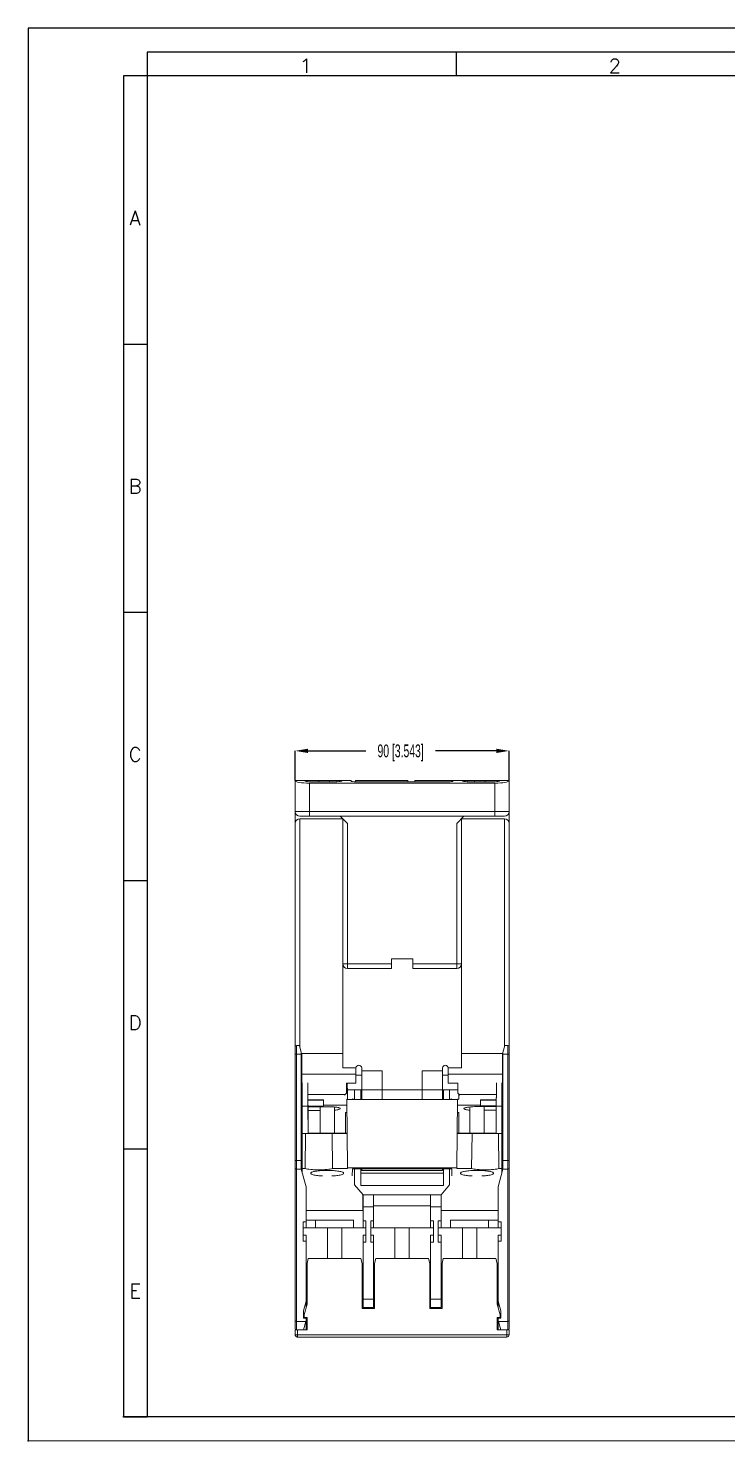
# Model space of a CAD drawing. Header units: millimetres. Extents: x -829 to 2887, y -460 to 1788.
# Drawn here: x 1844.8 to 1991.9, y 1487.1 to 1784.1 of the extents above; entities that cross this region are included whole.
import ezdxf

# ---------------------------------------------------------------- set-up
doc = ezdxf.new("R2010")
doc.units = ezdxf.units.MM
doc.layers.add('FORMATO', color=7, linetype='Continuous')
doc.styles.add('SLDTEXTSTYLE0', font='ROMANS')
doc.styles.add('SLDTEXTSTYLE1', font='TXT', dxfattribs={"width": 0.605})
doc.dimstyles.new('SLDDIMSTYLE0', dxfattribs={"dimtxt": 2.7, "dimasz": 2.7, "dimexe": 0, "dimexo": 0.0625, "dimgap": 0.675, "dimtad": 0, "dimdec": 1, "dimlfac": 2, "dimrnd": 1e-09, "dimzin": 12, "dimdsep": 46, "dimtxsty": 'SLDTEXTSTYLE1', "dimsah": 1, "dimcen": 0.09, "dimadec": 0, "dimazin": 3, "dimtfac": 1, "dimtdec": 1, "dimtofl": 0, "dimtmove": 0, "dimatfit": 3, "dimfxl": 1, "dimfrac": 2, "dimtolj": 1, "dimtzin": 12, "dimarcsym": 0})

# ---------------------------------------------------------------- blocks, each defined once
blk = doc.blocks.new('*D121')
at = {"color": 0, "linetype": 'Continuous', "lineweight": -2}
for p, q in [((1900.96, 1625.97), (1900.96, 1632.17)), ((1903.66, 1632.17), (1915.8, 1632.17)), ((1943.26, 1632.17), (1930.49, 1632.17)), ((1945.96, 1625.97), (1945.96, 1632.17))]:
    blk.add_line(p, q, dxfattribs=at)
at = {"color": 0}
for points in [[(1903.66, 1632.62), (1903.66, 1631.72), (1900.96, 1632.17)], [(1943.26, 1631.72), (1943.26, 1632.62), (1945.96, 1632.17)]]:
    blk.add_solid(points, dxfattribs=at)
at = {"layer": 'Defpoints', "color": 0}
for p in [(1900.96, 1632.17), (1900.96, 1625.91), (1945.96, 1625.91)]:
    blk.add_point(p, dxfattribs=at)
at = {"color": 0, "lineweight": 0, "insert": (1923.15, 1633.52), "char_height": 2.7, "attachment_point": 2, "style": 'SLDTEXTSTYLE1'}
blk.add_mtext('\\A1;90 [3.543]', dxfattribs=at)

msp = doc.modelspace()

# ---------------------------------------------------------------- linework, layer by layer
at = {"color": 7, "linetype": 'Continuous', "lineweight": 15}
for p, q in [((1900.964, 1619.409), (1900.964, 1625.909)), ((1900.964, 1625.909), (1902.964, 1625.909)), ((1902.964, 1625.909), (1902.964, 1625.865)), ((1902.964, 1625.909), (1905.964, 1625.909)), ((1903.964, 1625.688), (1909.764, 1625.688)), ((1903.964, 1625.38), (1903.964, 1619.409)), ((1903.964, 1625.38), (1942.964, 1625.38)), ((1908.214, 1625.909), (1905.964, 1625.909)), ((1908.214, 1625.688), (1908.214, 1625.909)), ((1909.764, 1625.909), (1908.214, 1625.909)), ((1909.764, 1625.909), (1910.764, 1625.909)), ((1910.764, 1625.865), (1910.764, 1625.909)), ((1912.764, 1625.909), (1910.764, 1625.909)), ((1912.764, 1625.821), (1912.764, 1625.909)), ((1913.664, 1625.909), (1924.664, 1625.909)), ((1913.664, 1625.645), (1913.664, 1625.909)), ((1933.164, 1625.644), (1913.764, 1625.644)), ((1924.664, 1625.644), (1924.664, 1625.909)), ((1926.164, 1625.644), (1926.164, 1625.909)), ((1926.164, 1625.909), (1934.164, 1625.909)), ((1934.164, 1625.821), (1934.164, 1625.909)), ((1936.164, 1625.909), (1934.164, 1625.909)), ((1936.164, 1625.865), (1936.164, 1625.909)), ((1936.164, 1625.909), (1937.164, 1625.909)), ((1937.164, 1625.909), (1938.714, 1625.909)), ((1942.964, 1625.688), (1937.164, 1625.688)), ((1938.714, 1625.688), (1938.714, 1625.909)), ((1938.714, 1625.909), (1940.964, 1625.909)), ((1940.964, 1625.909), (1943.964, 1625.909)), ((1942.964, 1619.409), (1942.964, 1625.38)), ((1943.964, 1625.909), (1943.964, 1625.865)), ((1945.964, 1625.909), (1943.964, 1625.909)), ((1945.964, 1625.909), (1945.964, 1619.409)), ((1900.964, 1619.409), (1903.964, 1619.409)), ((1900.964, 1616.909), (1900.964, 1619.409)), ((1903.964, 1619.409), (1942.964, 1619.409)), ((1903.964, 1618.409), (1903.964, 1619.409)), ((1942.964, 1619.409), (1945.964, 1619.409)), ((1942.964, 1618.409), (1942.964, 1619.409)), ((1945.964, 1619.409), (1945.964, 1616.909)), ((1900.964, 1569.909), (1900.964, 1616.909)), ((1903.964, 1618.409), (1901.964, 1618.409)), ((1910.964, 1617.909), (1901.964, 1617.909)), ((1942.964, 1618.409), (1903.964, 1618.409)), ((1910.464, 1618.409), (1911.964, 1616.909)), ((1910.964, 1587.409), (1910.964, 1617.909)), ((1911.964, 1616.909), (1911.964, 1587.409)), ((1934.964, 1616.909), (1936.464, 1618.409)), ((1934.964, 1587.409), (1934.964, 1616.909)), ((1935.964, 1617.909), (1935.964, 1587.409)), ((1944.964, 1617.909), (1935.964, 1617.909)), ((1944.964, 1618.409), (1942.964, 1618.409)), ((1945.964, 1616.909), (1945.964, 1569.909)), ((1911.964, 1587.409), (1910.964, 1587.409)), ((1910.964, 1565.509), (1910.964, 1587.409)), ((1911.964, 1587.409), (1921.214, 1587.409)), ((1911.964, 1587.409), (1911.964, 1586.409)), ((1921.214, 1586.409), (1911.964, 1586.409)), ((1925.714, 1588.409), (1921.214, 1588.409)), ((1921.214, 1588.409), (1921.214, 1587.409)), ((1921.214, 1587.409), (1921.214, 1586.409)), ((1925.714, 1587.409), (1925.714, 1588.409)), ((1925.714, 1587.409), (1934.964, 1587.409)), ((1925.714, 1586.409), (1925.714, 1587.409)), ((1934.964, 1586.409), (1925.714, 1586.409)), ((1935.964, 1587.409), (1934.964, 1587.409)), ((1934.964, 1586.409), (1934.964, 1587.409)), ((1935.964, 1565.509), (1935.964, 1587.409)), ((1900.964, 1568.285), (1900.964, 1569.909)), ((1900.964, 1546.133), (1900.964, 1568.285)), ((1901.264, 1568.409), (1901.264, 1570.209)), ((1901.264, 1570.209), (1901.864, 1570.209)), ((1901.264, 1568.409), (1902.264, 1568.409)), ((1901.264, 1546.009), (1901.264, 1568.409)), ((1902.264, 1568.716), (1901.864, 1570.209)), ((1902.264, 1568.716), (1902.264, 1568.409)), ((1902.264, 1546.009), (1902.264, 1568.409)), ((1910.964, 1568.509), (1902.364, 1568.509)), ((1902.364, 1564.212), (1902.364, 1568.509)), ((1935.964, 1568.509), (1944.564, 1568.509)), ((1944.564, 1564.212), (1944.564, 1568.509)), ((1944.664, 1568.716), (1945.064, 1570.209)), ((1944.664, 1568.716), (1944.664, 1568.409)), ((1944.664, 1568.409), (1945.664, 1568.409)), ((1944.664, 1568.409), (1944.664, 1546.009)), ((1945.064, 1570.209), (1945.664, 1570.209)), ((1945.664, 1570.209), (1945.664, 1568.409)), ((1945.664, 1568.409), (1945.664, 1546.009)), ((1945.964, 1569.909), (1945.964, 1568.285)), ((1945.964, 1568.285), (1945.964, 1546.133)), ((1902.364, 1565.509), (1902.264, 1565.509)), ((1913.766, 1565.509), (1910.964, 1565.509)), ((1913.764, 1565.459), (1913.766, 1565.509)), ((1913.764, 1564.212), (1913.764, 1565.459)), ((1914.964, 1565.509), (1914.961, 1565.509)), ((1914.961, 1565.509), (1914.964, 1565.459)), ((1914.964, 1565.509), (1914.964, 1565.459)), ((1914.964, 1564.909), (1914.964, 1565.459)), ((1931.966, 1565.509), (1931.964, 1565.509)), ((1931.964, 1565.459), (1931.964, 1565.509)), ((1931.964, 1565.459), (1931.966, 1565.509)), ((1931.964, 1564.909), (1931.964, 1565.459)), ((1935.964, 1565.509), (1933.161, 1565.509)), ((1933.161, 1565.509), (1933.164, 1565.459)), ((1933.164, 1565.459), (1933.164, 1564.212)), ((1944.564, 1565.509), (1944.664, 1565.509)), ((1913.764, 1564.212), (1902.364, 1564.212)), ((1902.364, 1559.909), (1902.364, 1564.212)), ((1911.764, 1560.2), (1911.764, 1562.309)), ((1911.764, 1562.309), (1913.764, 1562.309)), ((1913.764, 1562.309), (1913.764, 1564.212)), ((1913.764, 1564.003), (1914.964, 1564.003)), ((1919.264, 1564.909), (1914.964, 1564.909)), ((1914.964, 1564.909), (1914.964, 1560.909)), ((1919.264, 1560.909), (1919.264, 1564.909)), ((1931.964, 1564.909), (1927.664, 1564.909)), ((1927.664, 1560.909), (1927.664, 1564.909)), ((1931.964, 1564.909), (1931.964, 1560.909)), ((1931.964, 1564.003), (1933.164, 1564.003)), ((1933.164, 1564.212), (1933.164, 1562.309)), ((1933.164, 1564.212), (1944.564, 1564.212)), ((1933.164, 1562.309), (1935.164, 1562.309)), ((1935.164, 1562.309), (1935.164, 1560.2)), ((1944.564, 1559.909), (1944.564, 1564.212)), ((1902.264, 1561.809), (1902.364, 1561.809)), ((1902.464, 1559.909), (1902.364, 1559.909)), ((1902.364, 1559.909), (1902.364, 1559.7)), ((1902.464, 1559.7), (1902.364, 1559.7)), ((1902.364, 1559.7), (1902.364, 1558.909)), ((1911.472, 1559.909), (1903.643, 1559.909)), ((1903.644, 1559.779), (1903.652, 1558.888)), ((1911.472, 1559.909), (1911.342, 1559.779)), ((1911.472, 1559.909), (1911.764, 1560.2)), ((1911.947, 1560.909), (1913.464, 1560.909)), ((1911.951, 1560.339), (1911.964, 1558.94)), ((1913.464, 1560.909), (1913.464, 1558.88)), ((1914.764, 1560.909), (1913.464, 1560.909)), ((1914.764, 1560.909), (1914.964, 1560.909)), ((1914.764, 1558.88), (1914.764, 1560.909)), ((1919.264, 1560.909), (1914.964, 1560.909)), ((1914.964, 1560.909), (1914.964, 1558.88)), ((1919.264, 1558.88), (1919.264, 1560.909)), ((1919.264, 1560.909), (1927.664, 1560.909)), ((1931.964, 1560.909), (1927.664, 1560.909)), ((1927.664, 1560.909), (1927.664, 1558.88)), ((1931.964, 1560.909), (1931.964, 1558.88)), ((1931.964, 1560.909), (1932.164, 1560.909)), ((1932.164, 1560.909), (1932.164, 1558.88)), ((1933.464, 1560.909), (1932.164, 1560.909)), ((1933.464, 1560.909), (1935.164, 1560.909)), ((1933.464, 1560.909), (1933.464, 1558.88)), ((1935.164, 1560.2), (1935.455, 1559.909)), ((1935.364, 1558.94), (1935.373, 1559.991)), ((1935.455, 1559.909), (1943.285, 1559.909)), ((1935.585, 1559.779), (1935.455, 1559.909)), ((1943.283, 1559.779), (1943.276, 1558.888)), ((1944.464, 1559.909), (1944.564, 1559.909)), ((1944.464, 1559.7), (1944.564, 1559.7)), ((1944.564, 1561.809), (1944.664, 1561.809)), ((1944.564, 1559.909), (1944.564, 1559.7)), ((1944.564, 1559.7), (1944.564, 1558.909)), ((1902.364, 1557.909), (1902.364, 1558.909)), ((1902.464, 1557.909), (1902.364, 1557.909)), ((1903.663, 1557.488), (1902.464, 1557.488)), ((1902.464, 1557.488), (1902.464, 1551.716)), ((1902.464, 1557.386), (1902.464, 1557.239)), ((1903.652, 1558.888), (1903.651, 1558.944)), ((1903.651, 1558.944), (1903.673, 1556.452)), ((1903.652, 1558.888), (1906.964, 1558.831)), ((1903.653, 1558.738), (1906.964, 1558.69)), ((1906.964, 1557.505), (1903.662, 1557.497)), ((1907.964, 1557.338), (1903.662, 1557.338)), ((1903.662, 1556.556), (1906.214, 1556.556)), ((1903.714, 1551.716), (1903.663, 1557.488)), ((1903.673, 1556.452), (1903.673, 1556.405)), ((1903.673, 1556.405), (1903.714, 1551.769)), ((1906.214, 1557.338), (1906.214, 1551.769)), ((1906.964, 1558.831), (1906.964, 1557.646)), ((1906.964, 1557.646), (1911.858, 1557.645)), ((1906.964, 1557.646), (1906.964, 1557.505)), ((1909.214, 1551.769), (1909.214, 1557.283)), ((1911.847, 1558.94), (1911.847, 1558.846)), ((1911.964, 1558.94), (1911.847, 1558.94)), ((1911.847, 1558.846), (1935.081, 1558.846)), ((1911.847, 1558.846), (1911.972, 1544.524)), ((1911.964, 1558.94), (1911.964, 1559.063)), ((1913.129, 1558.88), (1913.129, 1559.063)), ((1913.129, 1558.88), (1933.798, 1558.88)), ((1933.798, 1559.064), (1933.798, 1558.88)), ((1935.081, 1558.846), (1934.955, 1544.524)), ((1939.964, 1557.685), (1935.069, 1557.643)), ((1935.081, 1558.94), (1935.364, 1558.94)), ((1935.081, 1558.846), (1935.081, 1558.94)), ((1935.364, 1558.94), (1935.364, 1559.064)), ((1937.714, 1557.301), (1937.714, 1551.769)), ((1943.263, 1557.405), (1938.964, 1557.368)), ((1943.276, 1558.888), (1939.964, 1558.831)), ((1939.964, 1558.831), (1939.964, 1557.685)), ((1943.274, 1558.738), (1939.964, 1558.69)), ((1939.964, 1557.685), (1939.964, 1557.544)), ((1939.964, 1557.544), (1943.264, 1557.564)), ((1940.714, 1551.769), (1940.714, 1557.383)), ((1940.714, 1556.601), (1943.256, 1556.623)), ((1943.214, 1551.716), (1943.264, 1557.488)), ((1943.253, 1556.333), (1943.214, 1551.768)), ((1943.254, 1556.38), (1943.253, 1556.333)), ((1943.276, 1558.945), (1943.254, 1556.38)), ((1944.464, 1557.488), (1943.264, 1557.488)), ((1943.276, 1558.888), (1943.276, 1558.945)), ((1944.564, 1557.909), (1944.464, 1557.909)), ((1944.464, 1557.887), (1944.464, 1557.239)), ((1944.464, 1557.488), (1944.464, 1551.716)), ((1944.564, 1558.909), (1944.564, 1557.909)), ((1911.871, 1556.164), (1911.564, 1556.164)), ((1911.564, 1551.77), (1911.564, 1556.164)), ((1935.056, 1556.164), (1935.364, 1556.164)), ((1935.364, 1551.77), (1935.364, 1556.164)), ((1902.464, 1550.809), (1902.264, 1550.809)), ((1902.464, 1551.716), (1903.174, 1551.716)), ((1902.464, 1551.716), (1902.464, 1544.368)), ((1903.088, 1544.368), (1903.174, 1551.716)), ((1903.174, 1551.716), (1903.714, 1551.716)), ((1911.564, 1551.77), (1903.714, 1551.769)), ((1903.714, 1551.769), (1903.714, 1551.731)), ((1903.714, 1551.731), (1903.714, 1551.716)), ((1911.909, 1551.716), (1908.753, 1551.716)), ((1908.753, 1551.716), (1908.839, 1544.368)), ((1911.909, 1551.77), (1911.564, 1551.77)), ((1935.018, 1551.77), (1935.364, 1551.77)), ((1938.174, 1551.716), (1935.018, 1551.716)), ((1935.364, 1551.77), (1943.214, 1551.768)), ((1938.088, 1544.368), (1938.174, 1551.716)), ((1943.214, 1551.768), (1943.214, 1551.731)), ((1943.214, 1551.731), (1943.214, 1551.716)), ((1943.214, 1551.716), (1943.753, 1551.716)), ((1943.753, 1551.716), (1944.464, 1551.716)), ((1943.753, 1551.716), (1943.839, 1544.368)), ((1944.464, 1551.716), (1944.464, 1544.368)), ((1944.464, 1550.809), (1944.664, 1550.809)), ((1900.964, 1544.509), (1900.964, 1546.133)), ((1900.964, 1544.509), (1900.964, 1512.333)), ((1902.264, 1546.009), (1901.264, 1546.009)), ((1901.264, 1544.209), (1901.264, 1546.009)), ((1902.264, 1544.209), (1902.264, 1546.009)), ((1911.972, 1544.524), (1934.955, 1544.524)), ((1911.972, 1544.524), (1911.973, 1544.368)), ((1934.955, 1544.524), (1934.954, 1544.368)), ((1944.664, 1546.009), (1945.664, 1546.009)), ((1944.664, 1546.009), (1944.664, 1544.209)), ((1945.664, 1546.009), (1945.664, 1544.209)), ((1945.964, 1546.133), (1945.964, 1544.509)), ((1945.964, 1544.509), (1945.964, 1512.333)), ((1902.264, 1544.209), (1901.264, 1544.209)), ((1901.264, 1512.209), (1901.264, 1544.209)), ((1902.464, 1544.309), (1902.264, 1544.309)), ((1902.264, 1544.209), (1903.264, 1540.477)), ((1902.464, 1543.462), (1902.464, 1544.368)), ((1902.464, 1544.368), (1903.088, 1544.368)), ((1904.264, 1543.313), (1904.264, 1543.415)), ((1908.839, 1544.368), (1911.973, 1544.368)), ((1911.164, 1543.415), (1911.164, 1543.313)), ((1912.987, 1542.796), (1913.001, 1544.286)), ((1933.926, 1544.286), (1913.001, 1544.286)), ((1913.464, 1544.286), (1913.464, 1540.909)), ((1914.764, 1540.811), (1914.764, 1544.286)), ((1914.764, 1543.409), (1932.164, 1543.409)), ((1914.964, 1544.286), (1914.964, 1543.909)), ((1931.964, 1543.909), (1914.964, 1543.909)), ((1931.964, 1544.286), (1931.964, 1543.909)), ((1932.164, 1544.286), (1932.164, 1540.811)), ((1933.464, 1544.286), (1933.464, 1540.909)), ((1933.926, 1544.286), (1933.94, 1542.796)), ((1934.954, 1544.368), (1938.088, 1544.368)), ((1935.764, 1543.313), (1935.764, 1543.415)), ((1942.664, 1543.415), (1942.664, 1543.313)), ((1943.664, 1540.477), (1944.664, 1544.209)), ((1943.839, 1544.368), (1944.464, 1544.368)), ((1944.464, 1544.368), (1944.464, 1543.462)), ((1944.464, 1544.309), (1944.664, 1544.309)), ((1944.664, 1544.209), (1945.664, 1544.209)), ((1945.664, 1544.209), (1945.664, 1512.209)), ((1903.264, 1540.477), (1903.264, 1533.115)), ((1913.464, 1540.909), (1915.264, 1538.818)), ((1932.164, 1540.811), (1914.764, 1540.811)), ((1915.171, 1538.926), (1915.171, 1535.509)), ((1915.264, 1536.318), (1915.264, 1538.818)), ((1915.264, 1538.818), (1917.464, 1538.818)), ((1917.464, 1538.818), (1917.464, 1536.318)), ((1917.464, 1538.818), (1929.464, 1538.818)), ((1929.464, 1536.318), (1929.464, 1538.818)), ((1929.464, 1538.818), (1931.664, 1538.818)), ((1933.464, 1540.909), (1931.664, 1538.818)), ((1931.664, 1538.818), (1931.664, 1536.318)), ((1943.664, 1533.115), (1943.664, 1540.477)), ((1903.264, 1535.509), (1915.171, 1535.509)), ((1915.264, 1536.318), (1915.264, 1533.383)), ((1917.464, 1536.318), (1915.264, 1536.318)), ((1917.464, 1536.509), (1929.464, 1536.509)), ((1917.464, 1533.383), (1917.464, 1536.318)), ((1931.664, 1536.318), (1929.464, 1536.318)), ((1929.464, 1536.318), (1929.464, 1533.383)), ((1931.664, 1536.318), (1931.664, 1533.383)), ((1931.664, 1535.509), (1943.664, 1535.509)), ((1903.264, 1533.115), (1902.664, 1533.115)), ((1902.664, 1533.115), (1902.664, 1529.103)), ((1905.264, 1533.509), (1903.264, 1533.509)), ((1903.264, 1533.115), (1903.264, 1531.909)), ((1905.264, 1533.509), (1913.264, 1533.509)), ((1905.264, 1533.509), (1905.264, 1531.909)), ((1913.264, 1533.509), (1913.264, 1531.909)), ((1915.864, 1533.383), (1915.264, 1533.383)), ((1915.264, 1531.909), (1915.264, 1533.383)), ((1915.864, 1533.383), (1915.864, 1528.835)), ((1917.464, 1533.383), (1916.864, 1533.383)), ((1916.864, 1528.835), (1916.864, 1533.383)), ((1917.464, 1533.383), (1917.464, 1531.909)), ((1929.464, 1533.383), (1930.064, 1533.383)), ((1929.464, 1531.909), (1929.464, 1533.383)), ((1930.064, 1533.383), (1930.064, 1528.835)), ((1931.064, 1533.383), (1931.664, 1533.383)), ((1931.064, 1528.835), (1931.064, 1533.383)), ((1931.664, 1533.383), (1931.664, 1531.909)), ((1933.664, 1533.509), (1941.664, 1533.509)), ((1933.664, 1531.909), (1933.664, 1533.509)), ((1941.664, 1533.509), (1943.664, 1533.509)), ((1941.664, 1531.909), (1941.664, 1533.509)), ((1943.664, 1533.115), (1944.264, 1533.115)), ((1943.664, 1531.909), (1943.664, 1533.115)), ((1944.264, 1529.103), (1944.264, 1533.115)), ((1902.664, 1531.909), (1903.264, 1531.909)), ((1903.264, 1530.309), (1902.664, 1530.309)), ((1905.264, 1531.909), (1903.264, 1531.909)), ((1903.264, 1530.309), (1903.264, 1529.103)), ((1913.264, 1531.909), (1905.264, 1531.909)), ((1907.764, 1531.909), (1907.764, 1525.409)), ((1910.764, 1525.409), (1910.764, 1531.909)), ((1915.264, 1531.909), (1913.264, 1531.909)), ((1915.264, 1531.909), (1915.864, 1531.909)), ((1915.864, 1530.309), (1915.264, 1530.309)), ((1915.264, 1528.835), (1915.264, 1530.309)), ((1916.864, 1531.909), (1917.464, 1531.909)), ((1917.464, 1530.309), (1916.864, 1530.309)), ((1929.464, 1531.909), (1917.464, 1531.909)), ((1917.464, 1530.309), (1917.464, 1528.835)), ((1921.964, 1531.909), (1921.964, 1525.409)), ((1924.964, 1525.409), (1924.964, 1531.909)), ((1930.064, 1531.909), (1929.464, 1531.909)), ((1930.064, 1530.309), (1929.464, 1530.309)), ((1929.464, 1528.835), (1929.464, 1530.309)), ((1931.664, 1531.909), (1931.064, 1531.909)), ((1931.664, 1530.309), (1931.064, 1530.309)), ((1931.664, 1531.909), (1933.664, 1531.909)), ((1931.664, 1530.309), (1931.664, 1528.835)), ((1941.664, 1531.909), (1933.664, 1531.909)), ((1936.164, 1531.909), (1936.164, 1525.409)), ((1939.164, 1525.409), (1939.164, 1531.909)), ((1943.664, 1531.909), (1941.664, 1531.909)), ((1944.264, 1531.909), (1943.664, 1531.909)), ((1944.264, 1530.309), (1943.664, 1530.309)), ((1943.664, 1529.103), (1943.664, 1530.309)), ((1902.664, 1529.103), (1903.264, 1529.103)), ((1903.264, 1529.103), (1903.264, 1516.461)), ((1915.264, 1516.909), (1915.264, 1528.835)), ((1915.264, 1528.835), (1915.864, 1528.835)), ((1917.464, 1528.835), (1916.864, 1528.835)), ((1917.464, 1528.835), (1917.464, 1516.909)), ((1929.464, 1516.909), (1929.464, 1528.835)), ((1930.064, 1528.835), (1929.464, 1528.835)), ((1931.664, 1528.835), (1931.064, 1528.835)), ((1931.664, 1528.835), (1931.664, 1516.909)), ((1943.664, 1516.461), (1943.664, 1529.103)), ((1944.264, 1529.103), (1943.664, 1529.103)), ((1903.732, 1525.409), (1903.464, 1524.409)), ((1903.464, 1524.409), (1903.464, 1515.801)), ((1914.796, 1525.409), (1903.732, 1525.409)), ((1915.064, 1524.409), (1914.796, 1525.409)), ((1915.064, 1514.909), (1915.064, 1524.409)), ((1917.932, 1525.409), (1917.664, 1524.409)), ((1917.664, 1524.409), (1917.664, 1514.909)), ((1928.996, 1525.409), (1917.932, 1525.409)), ((1929.264, 1524.409), (1928.996, 1525.409)), ((1929.264, 1514.909), (1929.264, 1524.409)), ((1932.132, 1525.409), (1931.864, 1524.409)), ((1931.864, 1524.409), (1931.864, 1514.909)), ((1943.196, 1525.409), (1932.132, 1525.409)), ((1943.464, 1524.409), (1943.196, 1525.409)), ((1943.464, 1515.801), (1943.464, 1524.409)), ((1903.264, 1516.461), (1902.714, 1514.409)), ((1903.464, 1515.801), (1902.864, 1513.561)), ((1903.264, 1516.461), (1903.264, 1515.054)), ((1917.664, 1514.909), (1915.064, 1514.909)), ((1915.264, 1516.909), (1917.464, 1516.909)), ((1915.264, 1515.109), (1915.264, 1516.909)), ((1917.464, 1515.109), (1915.264, 1515.109)), ((1917.464, 1516.909), (1917.464, 1515.109)), ((1931.864, 1514.909), (1929.264, 1514.909)), ((1929.464, 1516.909), (1931.664, 1516.909)), ((1929.464, 1515.109), (1929.464, 1516.909)), ((1931.664, 1515.109), (1929.464, 1515.109)), ((1931.664, 1516.909), (1931.664, 1515.109)), ((1944.064, 1513.561), (1943.464, 1515.801)), ((1944.214, 1514.409), (1943.664, 1516.461)), ((1943.664, 1515.054), (1943.664, 1516.461)), ((1900.964, 1510.709), (1900.964, 1512.333)), ((1903.196, 1512.209), (1901.264, 1512.209)), ((1901.264, 1510.409), (1901.264, 1512.209)), ((1902.714, 1514.409), (1902.714, 1512.909)), ((1902.714, 1512.909), (1903.264, 1512.909)), ((1903.196, 1512.209), (1902.714, 1510.409)), ((1902.864, 1513.561), (1902.864, 1513.061)), ((1902.864, 1513.061), (1903.464, 1513.009)), ((1903.264, 1512.461), (1903.196, 1512.209)), ((1903.264, 1513.026), (1903.264, 1512.909)), ((1903.264, 1512.909), (1903.264, 1512.461)), ((1903.264, 1512.461), (1903.264, 1510.409)), ((1903.464, 1513.009), (1903.464, 1510.409)), ((1943.464, 1513.009), (1944.064, 1513.061)), ((1943.464, 1510.409), (1943.464, 1513.009)), ((1943.664, 1512.909), (1943.664, 1513.026)), ((1943.664, 1512.461), (1943.664, 1512.909)), ((1943.664, 1512.909), (1944.214, 1512.909)), ((1943.731, 1512.209), (1943.664, 1512.461)), ((1943.664, 1510.409), (1943.664, 1512.461)), ((1943.731, 1512.209), (1945.664, 1512.209)), ((1944.214, 1510.409), (1943.731, 1512.209)), ((1944.064, 1513.061), (1944.064, 1513.561)), ((1944.214, 1512.909), (1944.214, 1514.409)), ((1945.664, 1512.209), (1945.664, 1510.409)), ((1945.964, 1512.333), (1945.964, 1510.709)), ((1900.964, 1510.409), (1900.964, 1509.409)), ((1900.964, 1510.409), (1901.264, 1510.409)), ((1901.464, 1509.409), (1900.964, 1509.409)), ((1902.714, 1510.409), (1901.264, 1510.409)), ((1901.464, 1510.409), (1901.464, 1509.409)), ((1945.464, 1509.409), (1901.464, 1509.409)), ((1901.464, 1508.918), (1901.464, 1508.909)), ((1945.464, 1508.909), (1901.464, 1508.909)), ((1903.464, 1510.409), (1902.714, 1510.409)), ((1944.214, 1510.409), (1943.464, 1510.409)), ((1945.664, 1510.409), (1944.214, 1510.409)), ((1945.464, 1509.409), (1945.464, 1510.409)), ((1945.464, 1508.909), (1945.464, 1509.409)), ((1945.964, 1509.409), (1945.464, 1509.409)), ((1945.664, 1510.409), (1945.964, 1510.409)), ((1945.964, 1510.409), (1945.964, 1509.409))]:
    msp.add_line(p, q, dxfattribs=at)
at = {"color": 8, "linetype": 'Continuous', "lineweight": 15}
for p, q in [((1905.964, 1625.909), (1905.964, 1625.688)), ((1909.764, 1625.688), (1909.764, 1625.909)), ((1937.164, 1625.909), (1937.164, 1625.688)), ((1940.964, 1625.688), (1940.964, 1625.909)), ((1901.964, 1617.909), (1901.964, 1569.836)), ((1944.964, 1569.836), (1944.964, 1617.909)), ((1911.764, 1560.339), (1911.951, 1560.339)), ((1902.364, 1558.909), (1902.464, 1558.909)), ((1944.464, 1558.909), (1944.564, 1558.909)), ((1902.264, 1547.309), (1902.464, 1547.309)), ((1944.464, 1547.309), (1944.664, 1547.309)), ((1904.264, 1543.313), (1904.27, 1543.424)), ((1911.158, 1543.424), (1911.164, 1543.313)), ((1935.764, 1543.313), (1935.77, 1543.424)), ((1942.658, 1543.424), (1942.664, 1543.313)), ((1901.464, 1509.409), (1901.464, 1508.918))]:
    msp.add_line(p, q, dxfattribs=at)
at = {"color": 7, "linetype": 'Continuous', "lineweight": 15}
for centre, radius, start, end in [((1901.964, 1619.409), 1, 180, 270), ((1944.964, 1619.409), 1, 270, 0), ((1901.964, 1616.909), 1, 90, 180), ((1944.964, 1616.909), 1, 0, 90), ((1911.964, 1587.409), 1, 180, 270), ((1934.964, 1587.409), 1, 270, 0), ((1901.264, 1569.909), 0.3, 90, 180), ((1945.664, 1569.909), 0.3, 0, 90), ((1914.364, 1565.459), 0.6, 4.78019, 175.21981), ((1932.564, 1565.459), 0.6, 4.78019, 175.21981), ((1901.264, 1544.509), 0.3, 180, 270), ((1945.664, 1544.509), 0.3, 270, 0), ((1901.264, 1510.709), 0.3, 180, 270), ((1945.464, 1509.409), 0.5, 270, 0), ((1945.664, 1510.709), 0.3, 270, 0)]:
    msp.add_arc(centre, radius, start, end, dxfattribs=at)
for centre, major_axis, ratio, start_param, end_param in [((1903.964, 1625.909), (3, 0), 0.176327, 3.1415927, 4.712389), ((1903.964, 1625.865), (1, 0), 0.176327, 3.1415927, 4.712389), ((1909.764, 1625.865), (1, 0), 0.176327, 4.712389, 6.2831853), ((1913.764, 1625.821), (1, 0), 0.176327, 3.1415927, 4.712389), ((1933.164, 1625.821), (1, 0), 0.176327, 4.712389, 6.2831853), ((1937.164, 1625.865), (1, 0), 0.176327, 3.1415927, 4.712389), ((1942.964, 1625.909), (3, 0), 0.176327, 4.712389, 6.2831853), ((1942.964, 1625.865), (1, 0), 0.176327, 4.712389, 6.2831853), ((1901.264, 1568.285), (0.3, 0), 0.4142136, 1.5707963, 3.1415927), ((1945.664, 1568.285), (0.3, 0), 0.4142136, 0, 1.5707963), ((1901.264, 1546.133), (0.3, 0), 0.4142136, 3.1415927, 4.712389), ((1945.664, 1546.133), (0.3, 0), 0.4142136, 4.712389, 6.2831853), ((1901.264, 1512.333), (0.3, 0), 0.4142136, 3.1415927, 4.712389), ((1945.664, 1512.333), (0.3, 0), 0.4142136, 4.712389, 6.2831853)]:
    msp.add_ellipse(centre, major_axis=major_axis, ratio=ratio, start_param=start_param, end_param=end_param, dxfattribs=at)
for points, knots in [([(1902.464, 1562.368), (1902.464, 1562.349), (1902.464, 1562.279), (1902.464, 1561.922), (1902.464, 1561.322), (1902.464, 1560.528), (1902.464, 1559.597), (1902.464, 1558.567), (1902.464, 1557.847), (1902.464, 1557.488)], [0, 0, 0, 0, 0.0595753, 0.2163126, 0.3730501, 0.5297877, 0.6865249, 0.8432625, 1, 1, 1, 1]), ([(1903.663, 1557.488), (1903.66, 1557.914), (1903.653, 1558.713), (1903.645, 1559.621), (1903.64, 1560.22), (1903.636, 1560.595), (1903.634, 1560.914), (1903.63, 1561.353), (1903.626, 1561.842), (1903.622, 1562.236), (1903.622, 1562.334), (1903.621, 1562.37)], [0, 0, 0, 0, 0.1853963, 0.3480086, 0.4208493, 0.4879589, 0.5493373, 0.6049831, 0.7610312, 0.9131361, 1, 1, 1, 1]), ([(1911.951, 1560.339), (1911.949, 1560.602), (1911.945, 1561.104), (1911.94, 1561.7), (1911.936, 1562.09), (1911.935, 1562.256), (1911.934, 1562.309)], [0, 0, 0, 0, 0.3655182, 0.6988522, 0.9033151, 1, 1, 1, 1]), ([(1943.264, 1557.488), (1943.266, 1557.701), (1943.27, 1558.127), (1943.275, 1558.736), (1943.28, 1559.295), (1943.284, 1559.781), (1943.288, 1560.215), (1943.291, 1560.584), (1943.294, 1560.909), (1943.297, 1561.35), (1943.302, 1561.844), (1943.305, 1562.239), (1943.306, 1562.335), (1943.306, 1562.37)], [0, 0, 0, 0, 0.0928026, 0.18556363, 0.26976393, 0.34824199, 0.41809619, 0.48802794, 0.54643269, 0.60491212, 0.76112658, 0.91388357, 1, 1, 1, 1]), ([(1944.464, 1562.368), (1944.464, 1562.349), (1944.464, 1562.279), (1944.464, 1561.922), (1944.464, 1561.322), (1944.464, 1560.528), (1944.464, 1559.597), (1944.464, 1558.567), (1944.464, 1557.847), (1944.464, 1557.488)], [0, 0, 0, 0, 0.0595753, 0.2163126, 0.3730501, 0.5297877, 0.6865249, 0.8432625, 1, 1, 1, 1]), ([(1907.964, 1557.338), (1908.281, 1557.332), (1908.769, 1557.324), (1909.354, 1557.275), (1909.753, 1557.224), (1910.075, 1557.161), (1910.372, 1557.07), (1910.523, 1556.946), (1910.372, 1556.823), (1910.076, 1556.732), (1909.751, 1556.67), (1909.454, 1556.628), (1909.257, 1556.613), (1909.214, 1556.61)], [0, 0, 0, 0, 0.1452358, 0.2230564, 0.3022381, 0.3811216, 0.4580849, 0.6003987, 0.7427125, 0.8196757, 0.8985593, 0.9777409, 1, 1, 1, 1]), ([(1938.964, 1557.368), (1938.761, 1557.364), (1938.381, 1557.357), (1937.764, 1557.315), (1937.249, 1557.254), (1936.862, 1557.176), (1936.558, 1557.082), (1936.402, 1556.955), (1936.557, 1556.831), (1936.863, 1556.743), (1937.204, 1556.677), (1937.532, 1556.648), (1937.714, 1556.632)], [0, 0, 0, 0, 0.0932968, 0.1746229, 0.3008599, 0.3792781, 0.4556395, 0.6015224, 0.7473984, 0.8237615, 0.9021851, 1, 1, 1, 1]), ([(1903.714, 1551.731), (1903.897, 1551.734), (1904.263, 1551.741), (1904.961, 1551.747), (1905.714, 1551.749), (1906.486, 1551.749), (1907.224, 1551.745), (1907.877, 1551.738), (1908.419, 1551.728), (1908.642, 1551.72), (1908.753, 1551.716)], [0, 0, 0, 0, 0.125, 0.25, 0.375, 0.5000002, 0.6249999, 0.75, 0.875, 1, 1, 1, 1]), ([(1938.174, 1551.716), (1938.285, 1551.72), (1938.508, 1551.728), (1939.05, 1551.738), (1939.703, 1551.745), (1940.441, 1551.749), (1941.213, 1551.749), (1941.966, 1551.747), (1942.664, 1551.741), (1943.031, 1551.734), (1943.214, 1551.731)], [0, 0, 0, 0, 0.125, 0.25, 0.3750001, 0.4999998, 0.625, 0.75, 0.875, 1, 1, 1, 1]), ([(1903.088, 1544.368), (1903.23, 1544.325), (1903.513, 1544.24), (1904.215, 1544.143), (1905.05, 1544.08), (1905.964, 1544.059), (1906.877, 1544.08), (1907.712, 1544.143), (1908.414, 1544.24), (1908.698, 1544.325), (1908.839, 1544.368)], [0, 0, 0, 0, 0.1249994, 0.2499903, 0.3769931, 0.5, 0.6230037, 0.7500096, 0.8750006, 1, 1, 1, 1]), ([(1911.164, 1543.415), (1911.151, 1543.45), (1911.125, 1543.521), (1910.92, 1543.623), (1910.601, 1543.717), (1910.169, 1543.799), (1909.643, 1543.866), (1909.042, 1543.917), (1908.391, 1543.948), (1907.714, 1543.958), (1907.036, 1543.948), (1906.385, 1543.917), (1905.784, 1543.866), (1905.258, 1543.799), (1904.826, 1543.717), (1904.507, 1543.623), (1904.302, 1543.521), (1904.276, 1543.45), (1904.264, 1543.415)], [0, 0, 0, 0, 0.06250004, 0.125, 0.18750003, 0.25000002, 0.31249999, 0.37500005, 0.43749996, 0.50000001, 0.56249997, 0.62499996, 0.68750002, 0.74999992, 0.81249997, 0.875, 0.93749996, 1, 1, 1, 1]), ([(1904.264, 1543.313), (1904.291, 1543.261), (1904.342, 1543.164), (1904.709, 1543.038), (1905.173, 1542.943), (1905.813, 1542.854), (1906.371, 1542.819), (1906.72, 1542.797)], [0, 0, 0, 0, 0.2249166, 0.4216538, 0.5940166, 0.7459409, 1, 1, 1, 1]), ([(1908.707, 1542.797), (1909.056, 1542.819), (1909.614, 1542.854), (1910.255, 1542.943), (1910.718, 1543.038), (1911.085, 1543.164), (1911.136, 1543.261), (1911.164, 1543.313)], [0, 0, 0, 0, 0.2540663, 0.405989, 0.5783501, 0.7750856, 1, 1, 1, 1]), ([(1942.664, 1543.415), (1942.651, 1543.45), (1942.625, 1543.521), (1942.42, 1543.623), (1942.101, 1543.717), (1941.669, 1543.799), (1941.143, 1543.866), (1940.542, 1543.917), (1939.891, 1543.948), (1939.214, 1543.958), (1938.536, 1543.948), (1937.885, 1543.917), (1937.284, 1543.866), (1936.758, 1543.799), (1936.326, 1543.717), (1936.007, 1543.623), (1935.802, 1543.521), (1935.776, 1543.45), (1935.764, 1543.415)], [0, 0, 0, 0, 0.06250004, 0.125, 0.18750003, 0.25000008, 0.31249998, 0.37500004, 0.43750003, 0.49999999, 0.56250004, 0.62499995, 0.68750001, 0.74999998, 0.81249997, 0.875, 0.93749996, 1, 1, 1, 1]), ([(1935.764, 1543.313), (1935.791, 1543.261), (1935.842, 1543.164), (1936.209, 1543.038), (1936.673, 1542.943), (1937.313, 1542.854), (1937.871, 1542.819), (1938.22, 1542.797)], [0, 0, 0, 0, 0.22491658, 0.42165392, 0.59401676, 0.74594086, 1, 1, 1, 1]), ([(1938.088, 1544.368), (1938.23, 1544.325), (1938.513, 1544.24), (1939.215, 1544.143), (1940.05, 1544.08), (1940.964, 1544.059), (1941.877, 1544.08), (1942.712, 1544.143), (1943.414, 1544.24), (1943.698, 1544.325), (1943.839, 1544.368)], [0, 0, 0, 0, 0.1249994, 0.2499904, 0.3769932, 0.5000001, 0.6230038, 0.7500097, 0.8750006, 1, 1, 1, 1]), ([(1940.207, 1542.797), (1940.556, 1542.819), (1941.114, 1542.854), (1941.755, 1542.943), (1942.218, 1543.038), (1942.585, 1543.164), (1942.636, 1543.261), (1942.664, 1543.313)], [0, 0, 0, 0, 0.2540662, 0.405989, 0.5783502, 0.7750855, 1, 1, 1, 1]), ([(1900.964, 1509.415), (1900.965, 1509.384), (1900.968, 1509.321), (1901.004, 1509.199), (1901.075, 1509.09), (1901.176, 1509.007), (1901.265, 1508.959), (1901.362, 1508.927), (1901.43, 1508.921), (1901.464, 1508.918)], [0, 0, 0, 0, 0.1200638, 0.2420263, 0.4891632, 0.6150319, 0.7419453, 0.8701165, 1, 1, 1, 1])]:
    msp.add_open_spline(points, degree=3, knots=knots, dxfattribs=at)
at = {"layer": 'FORMATO'}
for p, q in [((2264.839, 1784.113), (1844.839, 1784.113)), ((1844.839, 1784.113), (1844.839, 1487.113)), ((2259.839, 1779.113), (1869.839, 1779.113)), ((1869.839, 1779.113), (1869.839, 1774.113)), ((1934.839, 1779.113), (1934.839, 1774.113)), ((1864.839, 1774.113), (1864.839, 1492.113)), ((1869.839, 1774.113), (1864.839, 1774.113)), ((1869.839, 1774.113), (1869.839, 1492.113)), ((2259.839, 1774.113), (1869.839, 1774.113)), ((1864.839, 1717.713), (1869.839, 1717.713)), ((1864.839, 1661.313), (1869.839, 1661.313)), ((1864.839, 1604.913), (1869.839, 1604.913)), ((1864.839, 1548.513), (1869.839, 1548.513)), ((2259.839, 1492.113), (1864.755, 1492.113)), ((1864.839, 1492.113), (1869.839, 1492.113))]:
    msp.add_line(p, q, dxfattribs=at)
at = {"layer": 'FORMATO', "lineweight": 0}
msp.add_line((1844.839, 1487.113), (2264.839, 1487.113), dxfattribs=at)
at = {"layer": 'FORMATO', "color": 7}
msp.add_point((1844.839, 1487.113), dxfattribs=at)

# ---------------------------------------------------------------- texts
at = {"layer": 'FORMATO', "char_height": 3, "attachment_point": 2, "style": 'SLDTEXTSTYLE0'}
for s, insert in [('1', (1903.193, 1777.71)), ('2', (1968.193, 1777.71)), ('A', (1867.294, 1745.708)), ('B', (1867.313, 1689.308)), ('C', (1867.313, 1632.908)), ('D', (1867.313, 1576.508)), ('E', (1867.318, 1520.108))]:
    msp.add_mtext(s, dxfattribs=dict(at, insert=insert))

# ---------------------------------------------------------------- dimensions: what is measured, and where the dimension line sits
at = {"color": 7, "linetype": 'Continuous', "lineweight": 0}
dim = msp.add_linear_dim(base=(1900.964, 1632.172), p1=(1945.964, 1625.909), p2=(1900.964, 1625.909), angle=0, dimstyle='SLDDIMSTYLE0', dxfattribs=at)
dim.commit()
dim.dimension.update_dxf_attribs({"geometry": '*D121', "text_midpoint": (1923.149, 1632.172), "dimtype": 160})

doc.saveas('drawing.dxf')
